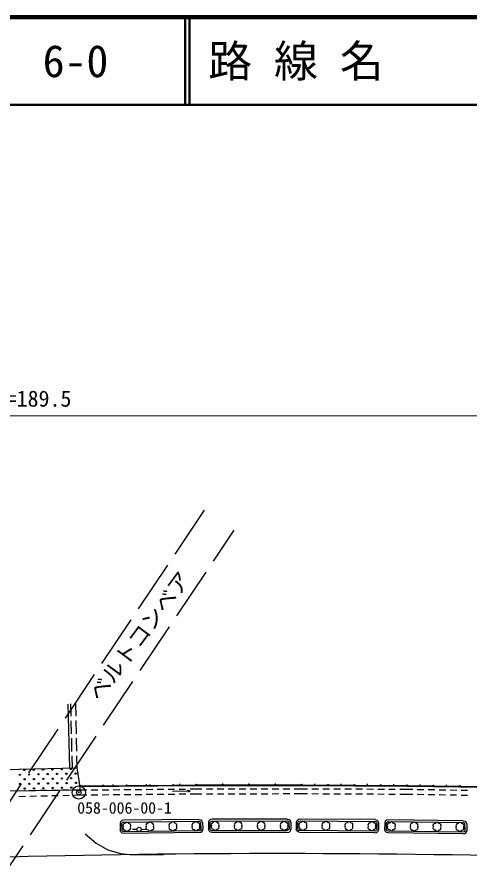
# Model space of a CAD drawing. Units: millimetres, scale not verified. Extents: x 40000 to 680000, y 20000 to 380000.
# Drawn here: x 158618 to 210178, y 282194 to 380000 of the extents above; entities that cross this region are included whole.
import ezdxf
from ezdxf.enums import TextEntityAlignment as Align

# ---------------------------------------------------------------- set-up
doc = ezdxf.new("R2010")
doc.units = ezdxf.units.MM
doc.header["$LTSCALE"] = 1000
doc.header["$PDMODE"] = 32
doc.header["$PDSIZE"] = 500
doc.linetypes.add('DASHED', pattern=[7.5, 6, -1.5])
for name, color, linetype, lineweight in [('M-BGD', 7, 'Continuous', 25), ('M-BGD-EXST', 7, 'Continuous', 25), ('M-BMK-SRVR', 3, 'Continuous', 25), ('M-STR-HTXT', 7, 'Continuous', 13), ('M-STR-STRC', 7, 'Continuous', 25), ('M-TTL', 2, 'Continuous', 140), ('M-TTL-LINE', 7, 'Continuous', 50)]:
    doc.layers.add(name, color=color, linetype=linetype, lineweight=lineweight)
for name, color, linetype in [('M-BMK-HTXT', 7, 'Continuous'), ('M-OTRS', 6, 'Continuous'), ('M-TTL-TXT', 7, 'Continuous')]:
    doc.layers.add(name, color=color, linetype=linetype)
doc.styles.add('ＭＳ ゴシック', font='')
doc.styles.get('ＭＳ ゴシック').set_extended_font_data('MS Gothic')

msp = doc.modelspace()

# ---------------------------------------------------------------- linework, layer by layer
at = {"layer": 'M-BGD', "linetype": 'DASHED'}
for p, q in [((179916, 323833), (127521, 245516)), ((130930, 243235), (183325, 321552))]:
    msp.add_line(p, q, dxfattribs=at)
at = {"layer": 'M-BGD'}
for p, q in [((164403, 301761), (164565, 294463)), ((164702, 301768), (164734, 300368)), ((165252, 301780), (165283, 300380)), ((164745, 299868), (164778, 298368)), ((165295, 299880), (165328, 298381)), ((164789, 297869), (164822, 296369)), ((165339, 297881), (165372, 296381)), ((164834, 295869), (164865, 294469)), ((165383, 295881), (165415, 294481)), ((165768, 292331), (165766, 292581)), ((165842, 292432), (168347, 292454)), ((168497, 292455), (171001, 292476)), ((169560, 292364), (169558, 292614)), ((171151, 292478), (173656, 292499)), ((173352, 292397), (173350, 292647)), ((173806, 292500), (176311, 292522)), ((176461, 292523), (178965, 292545)), ((177145, 292429), (177142, 292679)), ((179115, 292545), (181962, 292545)), ((182034, 292445), (182034, 292695)), ((182112, 292544), (184959, 292544)), ((185034, 292444), (185034, 292694)), ((185109, 292544), (187956, 292543)), ((188034, 292443), (188034, 292693)), ((188106, 292543), (190953, 292542)), ((191103, 292541), (193954, 292528)), ((192529, 292435), (192531, 292685)), ((194104, 292527), (196955, 292513)), ((195529, 292420), (195531, 292670)), ((197105, 292512), (199956, 292498)), ((198529, 292405), (198530, 292655)), ((200106, 292498), (202957, 292484)), ((201529, 292391), (201530, 292641)), ((203107, 292482), (205958, 292442)), ((204533, 292362), (204536, 292612)), ((206108, 292439), (208958, 292398)), ((207532, 292319), (207536, 292569)), ((159486, 291868), (158736, 291856)), ((160736, 291888), (159986, 291876)), ((161986, 291908), (161236, 291896)), ((163236, 291928), (162486, 291916)), ((164485, 291948), (163735, 291936)), ((165964, 291971), (164985, 291955)), ((165964, 291971), (166557, 291977)), ((167057, 291981), (167807, 291989)), ((168307, 291993), (169057, 292000)), ((169557, 292005), (170307, 292012)), ((170807, 292017), (171557, 292024)), ((170811, 291457), (171561, 291464)), ((172057, 292029), (172806, 292036)), ((172061, 291469), (172811, 291476)), ((173306, 292041), (174056, 292048)), ((173311, 291481), (174061, 291488)), ((174556, 292053), (175306, 292060)), ((174561, 291493), (175311, 291500)), ((175806, 292064), (176556, 292071)), ((175811, 291504), (176561, 291511)), ((178314, 291846), (176314, 291798)), ((177056, 292076), (177806, 292083)), ((177061, 291516), (177811, 291523)), ((178314, 291846), (178061, 291940)), ((178314, 291846), (178066, 291740)), ((178306, 292088), (178899, 292094)), ((178311, 291528), (178902, 291534)), ((178899, 292094), (179667, 292095)), ((178902, 291534), (179668, 291535)), ((180167, 292096), (180917, 292098)), ((180168, 291536), (180918, 291538)), ((181417, 292099), (182167, 292101)), ((181418, 291539), (182168, 291541)), ((182667, 292102), (183417, 292104)), ((182668, 291542), (183418, 291544)), ((183917, 292105), (184667, 292106)), ((183918, 291545), (184668, 291546)), ((185167, 292108), (185917, 292109)), ((185168, 291548), (185918, 291549)), ((186417, 292110), (187167, 292112)), ((186418, 291550), (187168, 291552)), ((187667, 292113), (188417, 292115)), ((187668, 291553), (188418, 291555)), ((188917, 292116), (189667, 292118)), ((188918, 291556), (189668, 291558)), ((190167, 292119), (190935, 292120)), ((190168, 291559), (190934, 291560)), ((190934, 291560), (191689, 291557)), ((190935, 292120), (191692, 292117)), ((192189, 291554), (192939, 291551)), ((192192, 292114), (192942, 292111)), ((193439, 291549), (194189, 291545)), ((193442, 292109), (194192, 292105)), ((194689, 291543), (195439, 291539)), ((194692, 292103), (195442, 292099)), ((195939, 291537), (196689, 291533)), ((195942, 292097), (196692, 292093)), ((197189, 291531), (197939, 291527)), ((197192, 292091), (197942, 292087)), ((198439, 291525), (199189, 291521)), ((198442, 292085), (199192, 292081)), ((199689, 291519), (200439, 291515)), ((199692, 292079), (200442, 292075)), ((200939, 291513), (201689, 291509)), ((200942, 292073), (201692, 292069)), ((202189, 291507), (202944, 291504)), ((202192, 292067), (202949, 292063)), ((202944, 291504), (203677, 291491)), ((202949, 292063), (203682, 292051)), ((204177, 291483), (204927, 291471)), ((204182, 292043), (204932, 292031)), ((205427, 291462), (206177, 291450)), ((205432, 292022), (206181, 292010)), ((206681, 292002), (207431, 291989)), ((207931, 291981), (208681, 291969)), ((209108, 292396), (211959, 292355)), ((209181, 291960), (209931, 291948)), ((158807, 291245), (159557, 291263)), ((160056, 291274), (160806, 291292)), ((161306, 291303), (162056, 291321)), ((162556, 291332), (163306, 291349)), ((163805, 291361), (164555, 291378)), ((165055, 291390), (165969, 291411)), ((165969, 291411), (166561, 291417)), ((167061, 291421), (167811, 291429)), ((168311, 291433), (169061, 291440)), ((169561, 291445), (170311, 291452)), ((206676, 291442), (207426, 291429)), ((207926, 291421), (208676, 291409)), ((209176, 291400), (209926, 291388)), ((179324, 288619), (170753, 288522)), ((189383, 288647), (180821, 288630)), ((199382, 288595), (190820, 288647)), ((209429, 288471), (200901, 288585)), ((170339, 288185), (170362, 287367)), ((179717, 288257), (179755, 287456)), ((180407, 288293), (180416, 287474)), ((189776, 288285), (189800, 287484)), ((190405, 288310), (190402, 287492)), ((199776, 288233), (199788, 287432)), ((200486, 288248), (200472, 287429)), ((209822, 288110), (209824, 287309)), ((179341, 287119), (170770, 287022)), ((189386, 287147), (180824, 287130)), ((199373, 287095), (190810, 287147)), ((209409, 286972), (200881, 287085))]:
    msp.add_line(p, q, dxfattribs=at)
for points in [[(250960, 295424), (250940, 291265), (240906, 291933), (236100, 292063), (215033, 292211), (203031, 292383), (191027, 292442), (179041, 292445), (165768, 292331)], [(179324, 288619), (179524, 288570), (179670, 288424), (179717, 288257)], [(180821, 288630), (180618, 288593), (180464, 288456), (180407, 288293)], [(189383, 288647), (189583, 288598), (189729, 288451), (189776, 288285)], [(190820, 288647), (190616, 288611), (190462, 288473), (190405, 288310)], [(199382, 288595), (199583, 288546), (199728, 288400), (199776, 288233)], [(200901, 288585), (200697, 288548), (200543, 288411), (200486, 288248)], [(170753, 288522), (170550, 288486), (170396, 288348), (170339, 288185)], [(209429, 288471), (209630, 288423), (209775, 288276), (209822, 288110)], [(170770, 287022), (170567, 287063), (170416, 287203), (170362, 287367)], [(179341, 287119), (179544, 287156), (179698, 287293), (179755, 287456)], [(180824, 287130), (180622, 287170), (180470, 287310), (180416, 287474)], [(189386, 287147), (189589, 287183), (189743, 287321), (189800, 287484)], [(190810, 287147), (190608, 287188), (190456, 287328), (190402, 287492)], [(199373, 287095), (199576, 287132), (199730, 287269), (199788, 287432)], [(200881, 287085), (200678, 287125), (200527, 287265), (200472, 287429)], [(209409, 286972), (209613, 287008), (209767, 287146), (209824, 287309)]]:
    msp.add_lwpolyline(points, dxfattribs=at)
for points in [[(157214, 294320), (165415, 294481), (165768, 292331), (165770, 291963), (157258, 291832), (157252, 292032), (157164, 292139)], [(170788, 287223), (170662, 287248), (170589, 287315), (170561, 287402), (170540, 288154), (170567, 288233), (170641, 288299), (170772, 288322), (179301, 288419), (179422, 288389), (179491, 288319), (179518, 288225), (179553, 287486), (179526, 287408), (179453, 287343), (179322, 287319)], [(180844, 287330), (180716, 287355), (180644, 287422), (180616, 287508), (180607, 288260), (180636, 288341), (180709, 288406), (180839, 288430), (189359, 288447), (189481, 288417), (189550, 288347), (189577, 288254), (189599, 287515), (189581, 287465), (189339, 287346)], [(190831, 287347), (190702, 287373), (190630, 287440), (190602, 287524), (190605, 288276), (190634, 288358), (190707, 288424), (190837, 288447), (199358, 288395), (199481, 288365), (199550, 288295), (199576, 288204), (199587, 287465), (199559, 287384), (199485, 287318), (199356, 287295)], [(200902, 287285), (200773, 287310), (200700, 287377), (200673, 287460), (200686, 288212), (200715, 288296), (200789, 288361), (200917, 288385), (209404, 288272), (209528, 288242), (209579, 288189), (209622, 287338), (209595, 287261), (209521, 287195), (209393, 287172)]]:
    msp.add_lwpolyline(points, close=True, dxfattribs=at)
for centre, radius in [((162625, 294320), 75), ((163685, 294341), 75), ((164746, 294362), 75), ((158924, 293717), 75), ((159444, 294258), 75), ((159984, 293738), 75), ((160504, 294279), 75), ((161045, 293759), 75), ((161564, 294299), 75), ((162105, 293780), 75), ((163166, 293801), 75), ((164226, 293822), 75), ((165286, 293842), 75), ((158945, 292657), 75), ((159464, 293197), 75), ((160005, 292677), 75), ((160525, 293218), 75), ((161066, 292698), 75), ((161585, 293239), 75), ((162126, 292719), 75), ((162646, 293260), 75), ((163186, 292740), 75), ((163706, 293281), 75), ((164247, 292761), 75), ((164767, 293302), 75), ((165307, 292782), 75), ((165767, 292431), 75), ((165767, 292431), 60), ((165767, 292431), 50), ((168422, 292454), 75), ((168422, 292454), 60), ((168422, 292454), 50), ((171076, 292477), 75), ((171076, 292477), 60), ((171076, 292477), 50), ((173731, 292500), 75), ((173731, 292500), 60), ((173731, 292500), 50), ((176386, 292523), 75), ((176386, 292523), 60), ((176386, 292523), 50), ((179040, 292545), 75), ((179040, 292545), 60), ((179040, 292545), 50), ((182037, 292545), 75), ((182037, 292545), 60), ((182037, 292545), 50), ((185034, 292544), 75), ((185034, 292544), 60), ((185034, 292544), 50), ((188031, 292543), 75), ((188031, 292543), 60), ((188031, 292543), 50), ((191028, 292542), 75), ((191028, 292542), 60), ((191028, 292542), 50), ((194029, 292527), 75), ((194029, 292527), 60), ((194029, 292527), 50), ((197030, 292513), 75), ((197030, 292513), 60), ((197030, 292513), 50), ((200031, 292498), 75), ((200031, 292498), 60), ((200031, 292498), 50), ((203032, 292483), 75), ((203032, 292483), 60), ((203032, 292483), 50), ((206033, 292440), 75), ((206033, 292440), 60), ((206033, 292440), 50), ((209033, 292397), 75), ((209033, 292397), 60), ((209033, 292397), 50), ((159485, 292137), 75), ((160546, 292158), 75), ((161606, 292179), 75), ((162667, 292199), 75), ((163727, 292220), 75), ((164788, 292241), 75)]:
    msp.add_circle(centre, radius, dxfattribs=at)
at = {"layer": 'M-BGD-EXST'}
for p, q in [((172251, 287482), (171751, 287474)), ((172751, 287489), (173251, 287494))]:
    msp.add_line(p, q, dxfattribs=at)
msp.add_circle((172501, 287486), 250, dxfattribs=at)
for centre, start, end in [((170893, 287906), 90.49503, 210.49503), ((170895, 287656), 150.49503, 270.49503), ((171109, 288033), 30.49503, 150.49503), ((171326, 287909), 330.49503, 90.49503), ((171328, 287659), 270.49503, 30.49503), ((173515, 287928), 90.49503, 210.49503), ((173517, 287678), 150.49503, 270.49503), ((173730, 288055), 30.49503, 150.49503), ((173948, 287932), 330.49503, 90.49503), ((173950, 287682), 270.49503, 30.49503), ((176136, 287951), 90.49503, 210.49503), ((176138, 287701), 150.49503, 270.49503), ((176351, 288078), 30.49503, 150.49503), ((176569, 287955), 330.49503, 90.49503), ((176571, 287705), 270.49503, 30.49503), ((178757, 287974), 90.49503, 210.49503), ((178760, 287724), 150.49503, 270.49503), ((178973, 288101), 30.49503, 150.49503), ((179190, 287977), 330.49503, 90.49503), ((179193, 287727), 270.49503, 30.49503), ((180955, 288009), 90.00602, 210.00602), ((180955, 287759), 150.00602, 270.00602), ((181171, 288134), 30.00602, 150.00602), ((181388, 288009), 330.00602, 90.00602), ((181388, 287759), 270.00602, 30.00602), ((183574, 288009), 90.00602, 210.00602), ((183574, 287759), 150.00602, 270.00602), ((183790, 288134), 30.00602, 150.00602), ((184007, 288009), 330.00602, 90.00602), ((184007, 287759), 270.00602, 30.00602), ((186193, 288009), 90.00602, 210.00602), ((186193, 287759), 150.00602, 270.00602), ((186409, 288134), 30.00602, 150.00602), ((186626, 288009), 330.00602, 90.00602), ((186626, 287759), 270.00602, 30.00602), ((188812, 288009), 90.00602, 210.00602), ((188812, 287759), 150.00602, 270.00602), ((189028, 288134), 30.00602, 150.00602), ((189245, 288009), 330.00602, 90.00602), ((189245, 287759), 270.00602, 30.00602), ((190946, 287772), 149.58363, 269.58363), ((190948, 288022), 89.58363, 209.58363), ((191165, 288146), 29.58363, 149.58363), ((191379, 287769), 269.58363, 29.58363), ((191381, 288019), 329.58363, 89.58363), ((193565, 287753), 149.58363, 269.58363), ((193567, 288003), 89.58363, 209.58363), ((193785, 288127), 29.58363, 149.58363), ((193998, 287750), 269.58363, 29.58363), ((194000, 288000), 329.58363, 89.58363), ((196185, 287734), 149.58363, 269.58363), ((196187, 287984), 89.58363, 209.58363), ((196404, 288108), 29.58363, 149.58363), ((196618, 287731), 269.58363, 29.58363), ((196620, 287981), 329.58363, 89.58363), ((198804, 287715), 149.58363, 269.58363), ((198806, 287965), 89.58363, 209.58363), ((199024, 288089), 29.58363, 149.58363), ((199237, 287712), 269.58363, 29.58363), ((199239, 287962), 329.58363, 89.58363), ((201015, 287708), 149.53624, 269.53624), ((201017, 287958), 89.53624, 209.53624), ((201234, 288081), 29.53624, 149.53624), ((201448, 287705), 269.53624, 29.53624), ((201450, 287955), 329.53624, 89.53624), ((203620, 287687), 149.53624, 269.53624), ((203622, 287937), 89.53624, 209.53624), ((203839, 288060), 29.53624, 149.53624), ((204053, 287684), 269.53624, 29.53624), ((204055, 287934), 329.53624, 89.53624), ((206225, 287666), 149.53624, 269.53624), ((206227, 287916), 89.53624, 209.53624), ((206445, 288039), 29.53624, 149.53624), ((206658, 287663), 269.53624, 29.53624), ((206660, 287912), 329.53624, 89.53624), ((208830, 287645), 149.53624, 269.53624), ((208832, 287895), 89.53624, 209.53624), ((209050, 288018), 29.53624, 149.53624), ((209263, 287641), 269.53624, 29.53624), ((209265, 287891), 329.53624, 89.53624), ((171113, 287533), 210.49503, 330.49503), ((173734, 287555), 210.49503, 330.49503), ((176356, 287578), 210.49503, 330.49503), ((178977, 287601), 210.49503, 330.49503), ((181171, 287634), 210.00602, 330.00602), ((183790, 287634), 210.00602, 330.00602), ((186409, 287634), 210.00602, 330.00602), ((189028, 287634), 210.00602, 330.00602), ((191162, 287646), 209.58363, 329.58363), ((193781, 287627), 209.58363, 329.58363), ((196401, 287608), 209.58363, 329.58363), ((199020, 287589), 209.58363, 329.58363), ((201230, 287581), 209.53624, 329.53624), ((203835, 287560), 209.53624, 329.53624), ((206441, 287539), 209.53624, 329.53624), ((209046, 287518), 209.53624, 329.53624)]:
    msp.add_arc(centre, 250, start, end, dxfattribs=at)
at = {"layer": 'M-BMK-SRVR'}
msp.add_circle((165641, 291681), 750, dxfattribs=at)
at = {"layer": 'M-OTRS'}
msp.add_point((165641, 291681), dxfattribs=at)
at = {"layer": 'M-STR-HTXT'}
msp.add_line((68557, 334585), (258509, 334585), dxfattribs=at)
at = {"layer": 'M-STR-STRC'}
msp.add_lwpolyline([(166354, 286979), (167621, 285911), (168938, 285165), (170379, 284727), (171432, 284617), (173249, 284586), (175297, 284610)], dxfattribs=at)
msp.add_arc((188768, -918523), 1203250, 88.37664, 91.57566, dxfattribs=at)
at = {"layer": 'M-TTL'}
msp.add_line((680000, 380000), (40000, 380000), dxfattribs=at)
at = {"layer": 'M-TTL-LINE'}
for p, q in [((177750, 380000), (177750, 370000)), ((178250, 380000), (178250, 370000)), ((40000, 370000), (680000, 370000))]:
    msp.add_line(p, q, dxfattribs=at)

# ---------------------------------------------------------------- texts
at = {"layer": 'M-BMK-HTXT', "style": 'ＭＳ ゴシック'}
msp.add_text('ベルトコンベア', height=1833, rotation=53.421, dxfattribs=at).set_placement((168501, 301606), align=Align.BOTTOM_LEFT)
at = {"layer": 'M-BMK-SRVR', "style": 'ＭＳ ゴシック'}
msp.add_text('058-006-00-1', height=1320, dxfattribs=at).set_placement((165458, 288877), align=Align.BOTTOM_LEFT)
at = {"layer": 'M-STR-HTXT', "style": 'ＭＳ ゴシック'}
msp.add_text('側溝\u3000L=189.5', height=1833, dxfattribs=at).set_placement((156682, 335085), align=Align.BOTTOM_CENTER)
at = {"layer": 'M-TTL-TXT', "style": 'ＭＳ ゴシック'}
for s, p in [('6-0', (161521, 375000)), ('路 線 名', (180380, 375000))]:
    msp.add_text(s, height=3666, dxfattribs=at).set_placement(p, align=Align.MIDDLE_LEFT)

doc.saveas('drawing.dxf')
